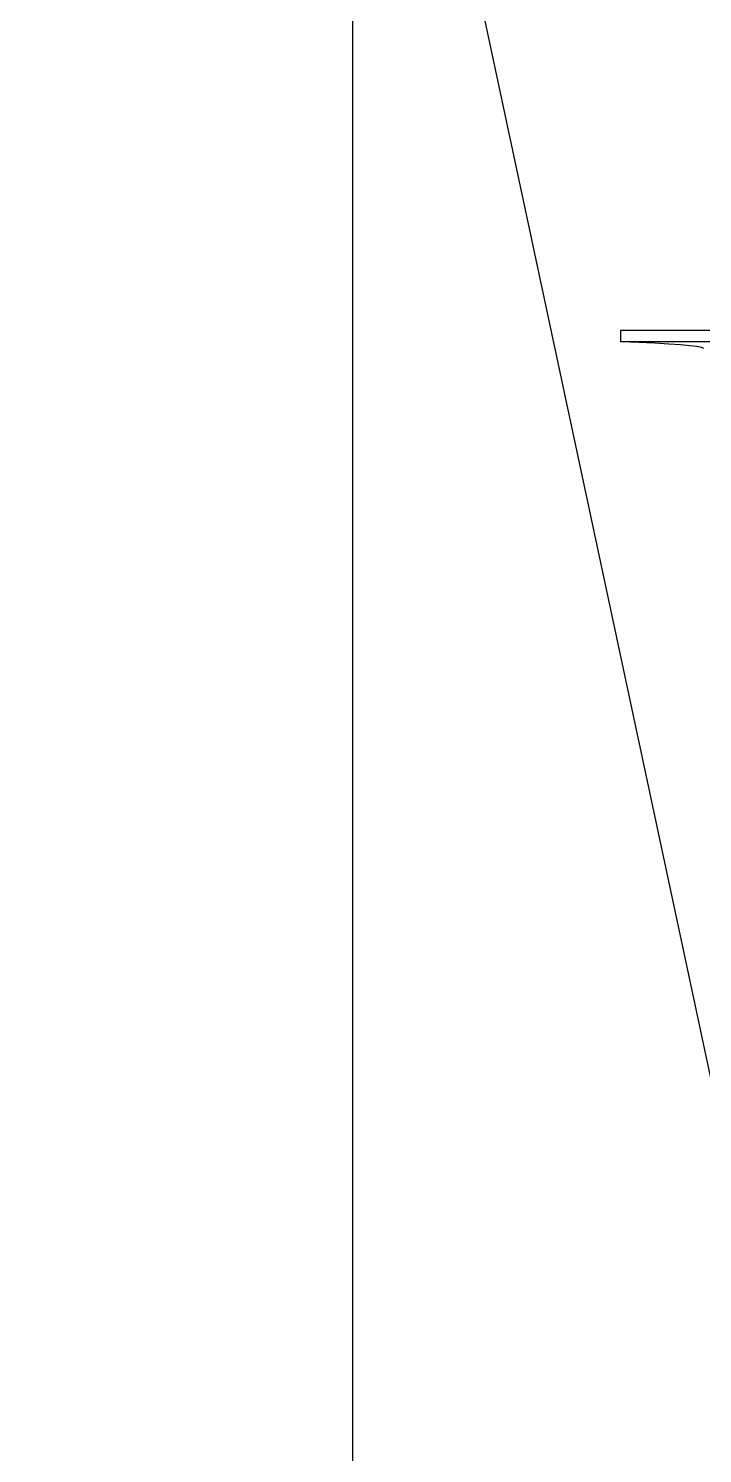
# Model space of a CAD drawing. Header units: millimetres. Extents: x 150209.93 to 150215.05, y 136675.65 to 136679.93.
# Drawn here: x 150211.2822 to 150211.3115, y 136677.8697 to 136677.9316 of the extents above; entities that cross this region are included whole.
import ezdxf

# ---------------------------------------------------------------- set-up
doc = ezdxf.new("R2010")
doc.units = ezdxf.units.MM
doc.header["$LTSCALE"] = 0.25
doc.linetypes.add('CENTER', pattern=[50.8, 31.75, -6.35, 6.35, -6.35])
doc.linetypes.add('XKITLINE00', pattern=[0])
doc.styles.add('ROMANS', font='romans.shx')
doc.dimstyles.new('MD300', dxfattribs={"dimtxt": 2.5, "dimasz": 2.5, "dimexe": 1, "dimexo": 1, "dimgap": 0.5, "dimtad": 1, "dimdec": 1, "dimlfac": 50, "dimrnd": 0.5, "dimdsep": 46, "dimtxsty": 'ROMANS', "dimcen": 1, "dimclrd": 146, "dimclre": 146, "dimclrt": 30, "dimadec": 1, "dimazin": 2, "dimtfac": 1, "dimtdec": 1, "dimtmove": 0, "dimatfit": 1, "dimfxl": 1, "dimtolj": 1, "dimtzin": 0, "dimlwd": -1, "dimlwe": -1, "dimarcsym": 0})

# ---------------------------------------------------------------- blocks, each defined once
blk = doc.blocks.new('çatıı')
at = {"color": 8, "linetype": 'CENTER'}
for p, q in [((11840, 12689.51), (11840, 11020.27)), ((11840, 11640.27), (11927.5, 11230.27))]:
    blk.add_line(p, q, dxfattribs=at)
at = {"color": 8, "linetype": 'XKITLINE00'}
for p, q in [((11918.19, 11438.56), (11898.19, 11438.56)), ((11898.19, 11438.56), (11898.19, 11436.06)), ((11902.13, 11435.91), (11898.19, 11436.06)), ((11918.19, 11436.06), (11898.19, 11436.06)), ((11905.63, 11435.75), (11902.13, 11435.91)), ((11908.66, 11435.58), (11905.63, 11435.75)), ((11911.21, 11435.4), (11908.66, 11435.58)), ((11913.26, 11435.22), (11911.21, 11435.4)), ((11914.79, 11435.03), (11913.26, 11435.22)), ((11915.79, 11434.84), (11914.79, 11435.03)), ((11916.25, 11434.65), (11915.79, 11434.84))]:
    blk.add_line(p, q, dxfattribs=at)
blk.add_leader([(12015.42, 11470.96), (11743.74, 11666.29)], dimstyle='MD300', override={"dimgap": 0.5, "dimtad": 0})

msp = doc.modelspace()

# ---------------------------------------------------------------- block references
at = {"xscale": 0.0002000170049888334, "yscale": 0.0002000170049888334, "zscale": 0.0002000170049888334}
msp.add_blockref('çatıı', (150208.928067, 136675.630592), dxfattribs=at)

doc.saveas('drawing.dxf')
